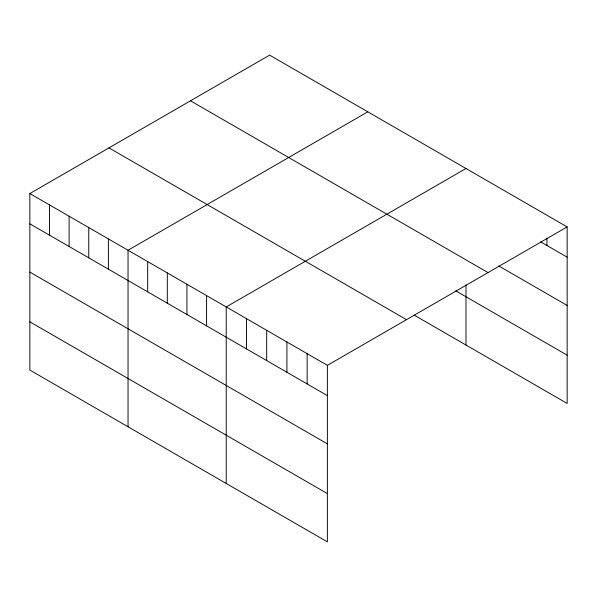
<?xml version="1.0" encoding="UTF-8"?>
<svg xmlns="http://www.w3.org/2000/svg" width="597" height="597" viewBox="0 0 597 597"><rect width="100%" height="100%" fill="white"/><g stroke="black" fill="none" stroke-linecap="round" stroke-linejoin="round"><path stroke-width="0.9" d="M29.85 193.562L327.38 365.342L327.38 541.867L29.85 370.088L29.85 193.562L269.62 55.133L567.15 226.912L567.15 403.438L414.146 315.104M367.804 111.818L128.034 250.247L128.034 426.773M465.988 168.503L226.218 306.94L226.218 483.466M327.38 365.342L567.15 226.912M540.695 241.904L567.15 257.18M498.674 265.904L567.15 305.44M190.495 100.818L488.025 272.59M455.78 290.873L567.15 355.17M108.975 147.884L406.505 319.656M29.85 223.83L327.38 395.61M29.85 272.098L327.38 443.869M29.85 321.82L327.38 493.6M546.919 238.158L546.919 245.494M465.988 284.791L465.988 345.029M307.149 353.663L307.149 383.923M286.918 341.977L286.918 372.244M266.68 330.298L266.68 360.566M246.449 318.619L246.449 348.887M206.584 295.597L206.584 325.865M186.943 284.262L186.943 314.529M167.309 272.926L167.309 303.194M147.675 261.59L147.675 291.851M108.4 238.912L108.4 269.18M88.759 227.576L88.759 257.844M69.125 216.241L69.125 246.501M49.484 204.898L49.484 235.166"/></g></svg>
